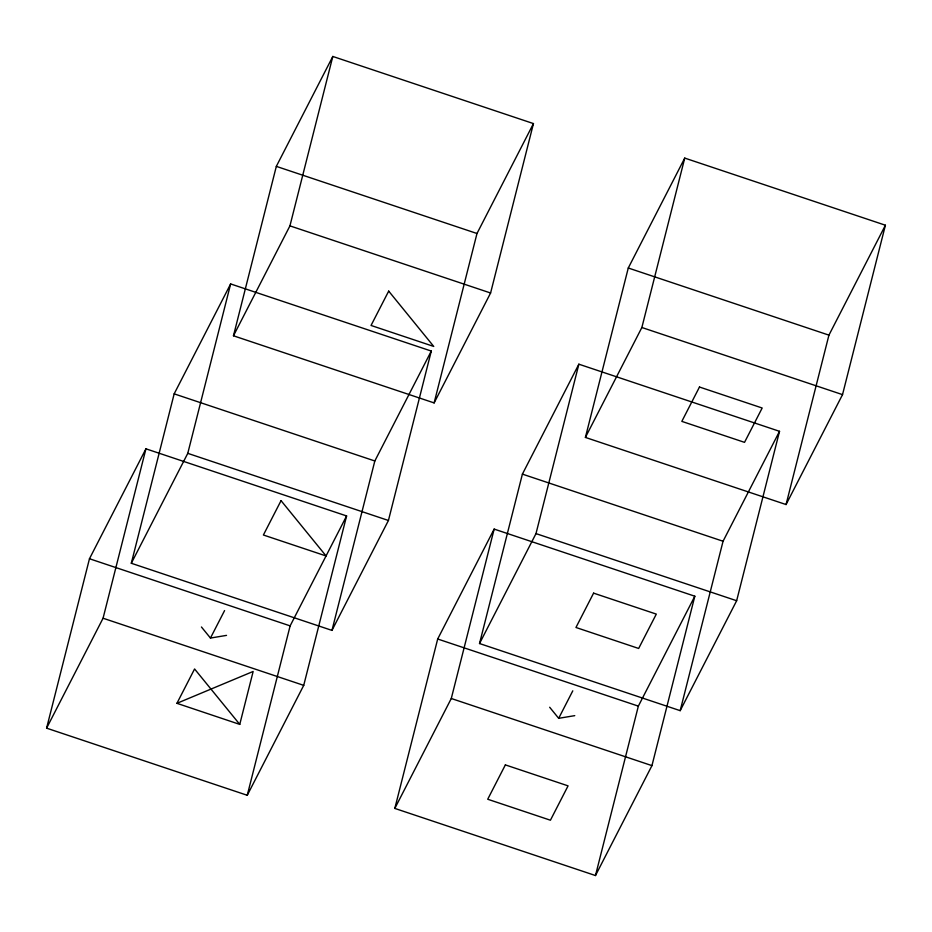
<?xml version="1.0" encoding="UTF-8"?>
<svg xmlns="http://www.w3.org/2000/svg" width="932" height="932" viewBox="0 0 932 932"><rect width="100%" height="100%" fill="white"/><g stroke="black" fill="none" stroke-linecap="round" stroke-linejoin="round"><path stroke-width="1.4" d="M46.6 728.16L89.472 558.746L145.94 448.816L346.599 515.944L303.727 685.358L247.26 795.287L46.6 728.16L103.068 618.231L145.94 448.816M131.307 563.266L174.168 393.852L230.635 283.934L431.295 351.061L388.434 520.475L331.967 630.393L131.307 563.266L187.775 453.348L230.635 283.934M233.466 335.788L276.326 166.374L332.806 56.456L533.453 123.583L490.593 292.998L434.126 402.915L233.466 335.788L289.934 225.87L332.806 56.456M239.757 724.397L253.155 671.459L176.929 703.322L239.757 724.397L194.578 668.966L176.929 703.322M247.26 795.287L290.132 625.873L346.599 515.944M331.967 630.393L374.827 460.979L431.295 351.061M434.126 402.915L476.986 233.501L533.453 123.583M394.818 808.417L437.69 639.003L494.158 529.085L694.818 596.212L651.946 765.626L595.478 875.544L394.818 808.417L451.286 698.499L494.158 529.085M479.526 643.534L522.398 474.12L578.865 364.191L779.525 431.318L736.653 600.732L680.185 710.662L479.526 643.534L535.993 533.605L578.865 364.191M585.401 437.423L628.273 268.008L684.74 158.09L885.4 225.218L842.528 394.632L786.06 504.55L585.401 437.423L641.868 327.505L684.74 158.09M595.478 875.544L638.35 706.13L694.818 596.212M680.185 710.662L723.057 541.247L779.525 431.318M786.06 504.55L828.932 335.136L885.4 225.218M201.44 626.991L210.457 638.059L224.577 610.577M549.67 707.248L558.676 718.316L572.796 690.833M210.457 638.059L226.523 635.379M558.676 718.316L574.753 715.648M628.273 268.008L828.932 335.136M276.326 166.374L476.986 233.501M641.868 327.505L842.528 394.632M289.934 225.87L490.593 292.998M522.398 474.12L723.057 541.247M174.168 393.852L374.827 460.979M535.993 533.605L736.653 600.732M187.775 453.348L388.434 520.475M437.69 639.003L638.35 706.13M89.472 558.746L290.132 625.873M451.286 698.499L651.946 765.626M103.068 618.231L303.727 685.358M281.045 500.647L263.395 535.003L326.107 555.973L281.045 500.647M388.691 291.11L371.041 325.454L433.741 346.436L388.691 291.11M505.365 764.892L487.716 799.237L550.428 820.218L568.066 785.862L505.365 764.892M593.591 593.136L575.953 627.481L638.653 648.462L656.303 614.106L593.591 593.136M699.478 387.025L681.828 421.38L744.528 442.351L762.178 408.006L699.478 387.025"/></g></svg>
